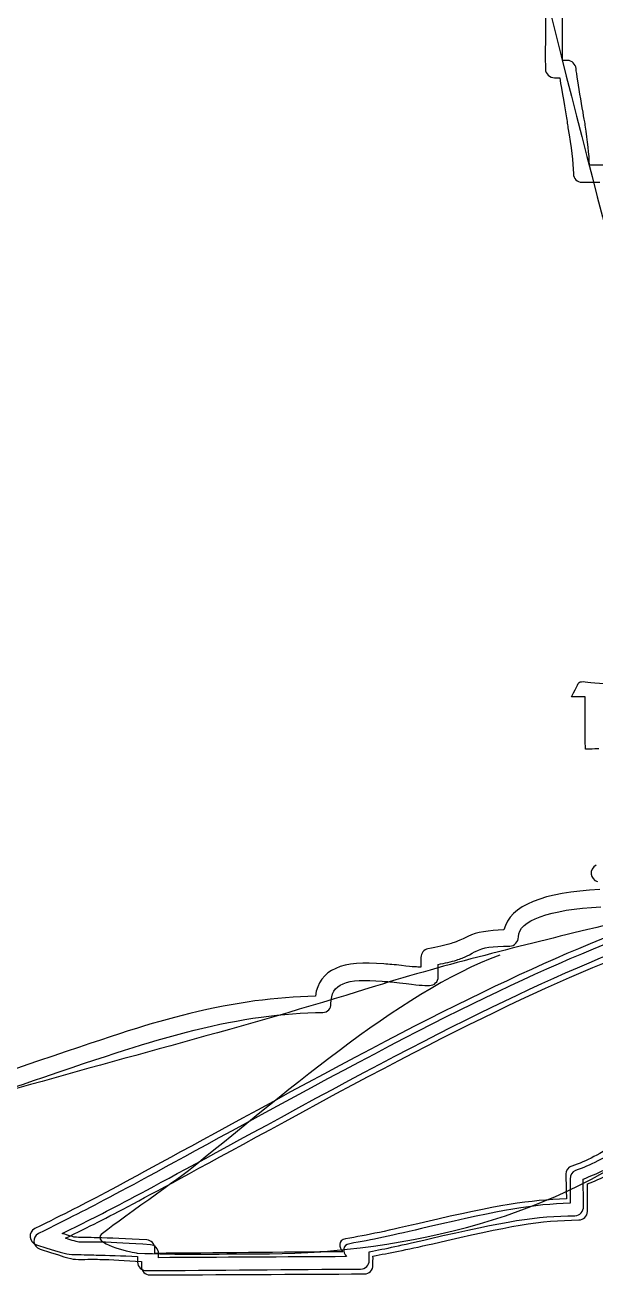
# Model space of a CAD drawing. Extents: x 25 to 279, y 7 to 272.
# Drawn here: x 73.51 to 82.26, y 72.86 to 92.03 of the extents above; entities that cross this region are included whole.
import ezdxf

# ---------------------------------------------------------------- set-up
doc = ezdxf.new("R2010")
doc.units = 0
doc.layers.get('0').update_dxf_attribs({"linetype": 'CONTINUOUS'})

msp = doc.modelspace()

# ---------------------------------------------------------------- linework, layer by layer
at = {"color": 7}
for points in [[(81.360169, 93.101054), (82.15339, 89.80461), (83.114621, 86.53436), (83.713637, 83.191615)], [(81.499869, 92.422133), (81.50225, 92.074471), (81.497752, 91.690296), (81.499869, 91.355598)], [(81.764452, 91.48789), (81.762335, 91.835552), (81.766569, 92.219992), (81.764452, 92.554425)], [(81.8388, 91.48789), (81.815781, 91.48789), (81.789852, 91.488154), (81.764452, 91.48789)], [(81.971092, 91.3638), (81.964477, 91.431798), (81.907327, 91.488419), (81.8388, 91.48789)], [(81.499869, 91.355598), (81.500398, 91.282573), (81.567338, 91.223042), (81.640363, 91.223306)], [(82.11185, 90.495702), (82.101531, 90.559202), (81.986173, 91.213517), (81.971092, 91.3638)], [(81.640363, 91.223306), (81.66735, 91.223571), (81.693808, 91.223306), (81.723177, 91.223306)], [(81.723177, 91.223306), (81.737465, 91.101863), (81.75281, 91.023017), (81.814194, 90.669533)], [(81.814194, 90.669533), (81.82901, 90.583544), (81.836948, 90.516869), (81.847267, 90.454427)], [(82.177996, 89.883985), (82.169529, 90.059404), (82.154183, 90.237204), (82.11185, 90.495702)], [(81.847267, 90.454427), (81.896744, 90.152273), (81.928758, 89.936108), (81.929817, 89.751694)], [(81.929817, 89.751694), (81.930346, 89.678669), (81.989083, 89.618873), (82.062108, 89.619402)], [(82.46745, 89.883985), (82.377227, 89.883456), (82.275627, 89.884515), (82.177996, 89.883985)], [(82.062108, 89.619402), (82.148892, 89.619931), (82.240702, 89.618608), (82.335158, 89.619402)], [(81.903358, 81.727146), (82.080629, 82.078248), (81.928229, 81.9277), (82.519573, 81.931669)], [(82.109204, 81.728469), (82.006281, 81.727675), (82.006281, 81.727675), (81.903358, 81.727146)], [(82.114231, 80.926252), (82.11185, 81.32736), (82.11185, 81.32736), (82.109204, 81.728469)], [(82.320077, 80.927575), (82.217154, 80.926781), (82.217154, 80.926781), (82.114231, 80.926252)], [(82.277215, 79.14349), (82.16609, 79.088456), (82.181435, 78.923885), (82.301821, 78.895575)], [(82.335158, 78.771485), (81.4832, 78.725977), (80.95615, 78.537594), (80.863281, 78.151302)], [(83.748827, 78.523306), (81.882456, 77.896244), (80.189388, 77.083708), (77.324479, 75.522137)], [(83.790367, 78.440756), (81.93061, 77.814223), (80.2386, 77.004598), (77.382423, 75.447525)], [(81.08659, 78.043881), (81.085002, 78.297881), (81.558871, 78.464569), (82.351562, 78.506902)], [(83.317821, 78.540504), (83.322848, 78.418796), (82.233823, 78.17829), (82.150479, 78.157917)], [(77.448569, 75.28216), (80.345756, 76.861458), (82.040148, 77.683783), (83.922658, 78.308465)], [(77.506512, 75.216015), (80.403435, 76.795313), (82.097827, 77.609435), (83.980337, 78.234117)], [(82.150479, 78.157917), (81.021767, 77.880104), (79.900463, 77.606525), (78.788948, 77.257275)], [(80.309244, 78.052083), (80.084083, 77.94281), (80.14335, 77.974031), (80.052863, 77.944663)], [(80.863281, 78.151302), (80.624362, 78.142042), (80.456352, 78.123256), (80.309244, 78.052083)], [(80.954298, 77.903387), (81.027323, 77.903652), (81.086854, 77.970592), (81.08659, 78.043881)], [(79.697527, 77.861848), (79.633498, 77.851), (79.589577, 77.794644), (79.589842, 77.729556)], [(80.052863, 77.944663), (79.960523, 77.914235), (79.84146, 77.88619), (79.697527, 77.861848)], [(80.425131, 77.820573), (80.558481, 77.885396), (80.669077, 77.901535), (80.954298, 77.903387)], [(80.80031, 77.766333), (79.252763, 77.204358), (77.363108, 75.52055), (76.0222, 74.458248)], [(79.0194, 77.630338), (78.394719, 77.685371), (78.028271, 77.5589), (77.969533, 77.134244)], [(79.589842, 77.729556), (79.590371, 77.682725), (79.589577, 77.632454), (79.589842, 77.58086)], [(79.854425, 77.622135), (79.956025, 77.642773), (80.059212, 77.663146), (80.135677, 77.688281)], [(80.135677, 77.688281), (80.198383, 77.708919), (80.246273, 77.729292), (80.301042, 77.754427)], [(80.301042, 77.754427), (80.332792, 77.768979), (80.431217, 77.823483), (80.425131, 77.820573)], [(79.29245, 77.605467), (79.177621, 77.619754), (79.09904, 77.623458), (79.0194, 77.630338)], [(79.589842, 77.58086), (79.52449, 77.584829), (79.490623, 77.581125), (79.29245, 77.605467)], [(79.854425, 77.4319), (79.85416, 77.49196), (79.854954, 77.556519), (79.854425, 77.622135)], [(78.209246, 77.018621), (78.207129, 77.329242), (78.446842, 77.414173), (78.994529, 77.365754)], [(78.994529, 77.365754), (79.070465, 77.35914), (79.147458, 77.354906), (79.259112, 77.340883)], [(79.259112, 77.340883), (79.56259, 77.303577), (79.617094, 77.299079), (79.722133, 77.299608)], [(79.722133, 77.299608), (79.795423, 77.300137), (79.854954, 77.358875), (79.854425, 77.4319)], [(78.788948, 77.257275), (76.904056, 76.664608), (74.959369, 76.177775), (73.062835, 75.624796)], [(77.969533, 77.134244), (77.362844, 77.121279), (76.73975, 77.042433), (76.042838, 76.86966)], [(76.108983, 76.613279), (76.826004, 76.791079), (77.47, 76.88236), (78.085156, 76.886329)], [(78.085156, 76.886329), (78.158181, 76.886858), (78.20951, 76.945331), (78.209246, 77.018621)], [(76.042838, 76.86966), (75.402017, 76.71091), (74.938731, 76.558775), (73.719531, 76.142056)], [(73.802346, 75.894142), (75.013608, 76.308215), (75.478217, 76.457175), (76.108983, 76.613279)], [(73.719531, 76.142056), (71.955554, 75.539071), (71.095394, 75.300152), (70.048438, 75.191408)], [(70.197133, 74.951431), (71.21869, 75.068377), (72.084671, 75.307031), (73.802346, 75.894142)], [(77.324479, 75.522137), (74.627317, 74.051848), (74.611971, 74.041265), (73.661587, 73.570571)], [(77.382423, 75.447525), (74.684996, 73.9775), (74.669915, 73.966652), (73.719531, 73.496223)], [(74.083333, 73.496223), (74.837396, 73.870608), (74.972598, 73.932521), (77.448569, 75.28216)], [(74.133075, 73.421875), (74.895604, 73.800229), (75.0189, 73.860025), (77.506512, 75.216015)], [(77.07286, 73.182427), (79.107506, 73.172637), (81.566279, 73.679315), (83.207225, 74.979212)], [(82.67409, 74.926825), (82.32431, 74.707221), (82.135662, 74.60615), (81.904946, 74.52995)], [(82.732033, 74.860679), (82.382254, 74.641075), (82.193606, 74.540004), (81.96289, 74.463804)], [(82.078777, 74.331513), (82.298381, 74.413004), (82.488617, 74.498729), (82.814583, 74.703517)], [(82.144923, 74.2569), (82.364792, 74.338656), (82.554498, 74.432583), (82.880729, 74.637371)], [(76.0222, 74.458248), (75.869006, 74.336804), (74.681027, 73.498604), (74.663829, 73.461827)], [(81.904946, 74.52995), (81.850706, 74.511694), (81.813665, 74.46301), (81.814194, 74.40586)], [(81.814194, 74.40586), (81.814987, 74.287592), (81.821602, 74.15239), (81.822396, 74.02539)], [(81.96289, 74.463804), (81.90865, 74.445548), (81.87981, 74.388663), (81.88034, 74.331513)], [(81.88034, 74.331513), (81.881133, 74.213773), (81.879546, 74.085715), (81.88034, 73.959244)], [(82.086979, 73.909767), (82.086185, 74.042852), (82.079571, 74.191283), (82.078777, 74.331513)], [(82.144923, 73.835154), (82.144129, 73.966388), (82.145717, 74.118788), (82.144923, 74.2569)], [(81.822396, 74.02539), (81.261215, 74.010573), (80.76909, 73.930669), (79.647785, 73.670054)], [(81.88034, 73.959244), (81.318894, 73.944427), (80.827033, 73.856321), (79.705729, 73.595442)], [(81.954688, 73.769008), (82.027713, 73.769538), (82.087508, 73.836742), (82.086979, 73.909767)], [(82.012631, 73.702863), (82.085656, 73.703392), (82.145452, 73.762129), (82.144923, 73.835154)], [(79.647785, 73.670054), (79.071787, 73.53591), (78.774131, 73.471352), (78.432554, 73.413673)], [(79.713931, 73.413673), (80.900323, 73.689369), (81.361492, 73.765304), (81.954688, 73.769008)], [(79.771875, 73.339325), (80.958267, 73.615021), (81.419435, 73.699158), (82.012631, 73.702863)], [(73.661587, 73.570571), (73.55496, 73.517919), (73.572952, 73.35864), (73.686458, 73.322656)], [(73.719531, 73.496223), (73.612904, 73.443571), (73.630896, 73.292494), (73.744402, 73.25651)], [(74.281771, 73.438279), (74.242348, 73.440131), (74.1172, 73.489344), (74.083333, 73.496223)], [(74.6125, 73.430077), (74.525187, 73.432458), (74.312727, 73.436956), (74.281771, 73.438279)], [(74.663829, 73.461827), (74.597948, 73.320804), (75.183735, 73.198567), (75.232419, 73.196185)], [(79.705729, 73.595442), (79.129731, 73.461563), (78.840277, 73.397004), (78.4987, 73.339325)], [(73.686458, 73.322656), (74.178583, 73.166287), (74.135192, 73.179781), (74.273569, 73.173696)], [(73.744402, 73.25651), (74.236262, 73.100142), (74.193135, 73.105433), (74.331513, 73.099348)], [(74.339715, 73.363931), (74.298704, 73.365783), (74.169323, 73.414202), (74.133075, 73.421875)], [(74.670444, 73.363931), (74.582867, 73.366313), (74.370671, 73.362608), (74.339715, 73.363931)], [(75.381379, 73.397004), (75.062292, 73.418965), (74.81914, 73.424785), (74.6125, 73.430077)], [(75.439323, 73.322656), (75.120235, 73.344617), (74.877083, 73.35864), (74.670444, 73.363931)], [(75.505469, 73.264713), (75.50494, 73.334033), (75.450435, 73.392242), (75.381379, 73.397004)], [(75.563412, 73.190365), (75.562883, 73.259685), (75.508379, 73.317894), (75.439323, 73.322656)], [(75.505469, 73.190365), (75.505204, 73.214971), (75.505733, 73.242223), (75.505469, 73.264713)], [(78.432554, 73.413673), (78.313227, 73.393565), (78.326721, 73.283233), (78.391015, 73.215235)], [(78.4987, 73.339325), (78.379373, 73.318952), (78.3844, 73.208885), (78.448958, 73.140888)], [(78.796092, 73.215235), (79.053531, 73.264448), (79.280808, 73.312867), (79.713931, 73.413673)], [(78.854035, 73.14909), (79.111475, 73.198302), (79.339017, 73.238519), (79.771875, 73.339325)], [(74.273569, 73.173696), (74.309287, 73.172373), (74.520425, 73.167875), (74.604298, 73.165494)], [(74.331513, 73.099348), (74.367231, 73.09776), (74.578369, 73.101465), (74.662242, 73.099348)], [(74.604298, 73.165494), (74.773896, 73.16126), (74.99641, 73.156233), (75.240885, 73.140888)], [(74.662242, 73.099348), (74.83184, 73.095115), (75.054354, 73.081885), (75.298829, 73.066275)], [(75.232419, 73.196185), (75.868477, 73.164965), (76.440771, 73.185337), (77.07286, 73.182427)], [(75.240885, 73.140888), (75.24115, 73.113371), (75.240621, 73.083208), (75.240885, 73.058073)], [(75.240885, 73.058073), (75.241415, 72.985048), (75.300152, 72.925252), (75.373177, 72.925781)], [(75.298829, 73.066275), (75.298829, 73.04061), (75.298565, 73.015475), (75.298829, 72.991927)], [(78.391015, 73.215235), (77.461269, 73.20915), (76.421721, 73.196185), (75.505469, 73.190365)], [(75.563412, 73.124219), (75.563148, 73.146973), (75.563412, 73.169463), (75.563412, 73.190365)], [(78.448958, 73.140888), (77.518948, 73.134802), (76.479665, 73.13004), (75.563412, 73.124219)], [(78.6638, 72.950652), (78.73709, 72.951181), (78.796621, 73.009919), (78.796092, 73.082944)], [(78.796092, 73.082944), (78.795827, 73.124748), (78.796621, 73.169727), (78.796092, 73.215235)], [(78.854035, 73.008596), (78.853771, 73.051194), (78.8543, 73.102788), (78.854035, 73.14909)], [(75.298829, 72.991927), (75.299358, 72.918902), (75.358096, 72.859106), (75.431121, 72.859635)], [(75.373177, 72.925781), (76.402406, 72.932396), (77.634835, 72.944038), (78.6638, 72.950652)], [(75.431121, 72.859635), (76.46035, 72.86625), (77.692515, 72.86969), (78.721744, 72.876304)], [(78.721744, 72.876304), (78.794769, 72.876569), (78.854565, 72.935306), (78.854035, 73.008596)]]:
    msp.add_open_spline(points, degree=3, dxfattribs=at)

doc.saveas('drawing.dxf')
